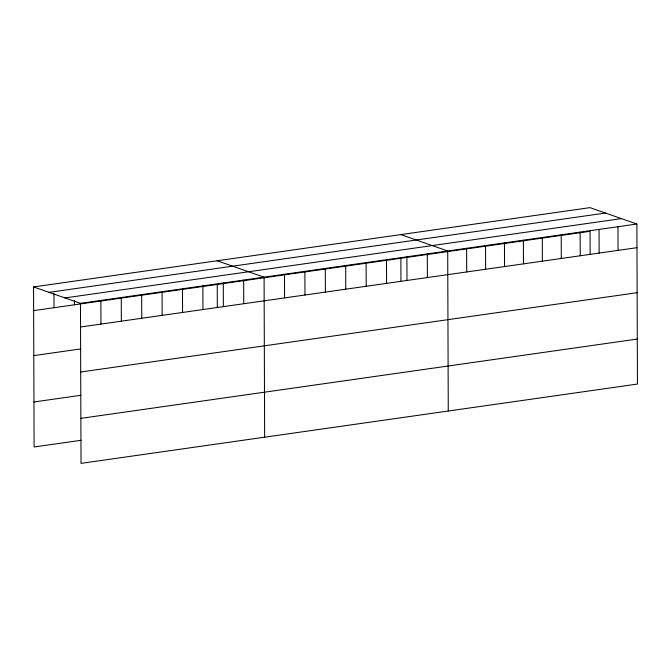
<?xml version="1.0" encoding="UTF-8"?>
<svg xmlns="http://www.w3.org/2000/svg" width="671" height="671" viewBox="0 0 671 671"><rect width="100%" height="100%" fill="white"/><g stroke="black" fill="none" stroke-linecap="round" stroke-linejoin="round"><path stroke-width="1.01" d="M33.55 286.945L589.977 207.633L636.888 224.022L637.45 384.055L81.023 463.367L80.461 303.334L33.55 286.945L34.112 446.978L81.032 440.293M49.033 292.355L605.46 213.042M64.986 297.924L621.413 218.612M80.461 303.334L636.888 224.022M33.634 310.614L590.061 231.302L590.136 253.797M80.545 326.995L636.972 247.683M33.793 355.613L80.713 348.928M80.705 372.002L637.131 292.69M33.953 401.979L80.881 395.286M80.864 418.36L637.291 339.056M400.788 234.598L447.708 250.988L448.262 411.021M217.169 260.776L264.089 277.157L264.642 437.19M617.974 226.714L618.058 250.384M599.052 229.415L599.136 253.076M580.138 232.107L580.222 255.777M561.216 234.808L561.3 258.469M542.302 237.5L542.378 261.17M523.38 240.201L523.464 263.862M504.458 242.894L504.542 266.563M485.544 245.594L485.628 269.256M466.622 248.287L466.706 271.956M427.301 253.898L427.385 277.559M406.903 256.8L406.987 280.47M400.872 258.268L400.956 280.763M386.496 259.711L386.58 283.372M366.098 262.621L366.181 286.282M345.691 265.523L345.775 289.193M325.292 268.434L325.376 292.103M304.886 271.344L304.97 295.005M284.487 274.254L284.571 297.916M243.682 280.067L243.766 303.737M223.284 282.977L223.359 306.639M217.253 284.437L217.329 306.941M202.877 285.88L202.961 309.549M182.478 288.79L182.562 312.46M162.072 291.7L162.156 315.362M141.673 294.611L141.757 318.272M121.266 297.513L121.35 321.183M100.868 300.423L100.952 324.093M74.422 300.683L74.439 304.793M53.982 293.302L54.032 307.704"/></g></svg>
